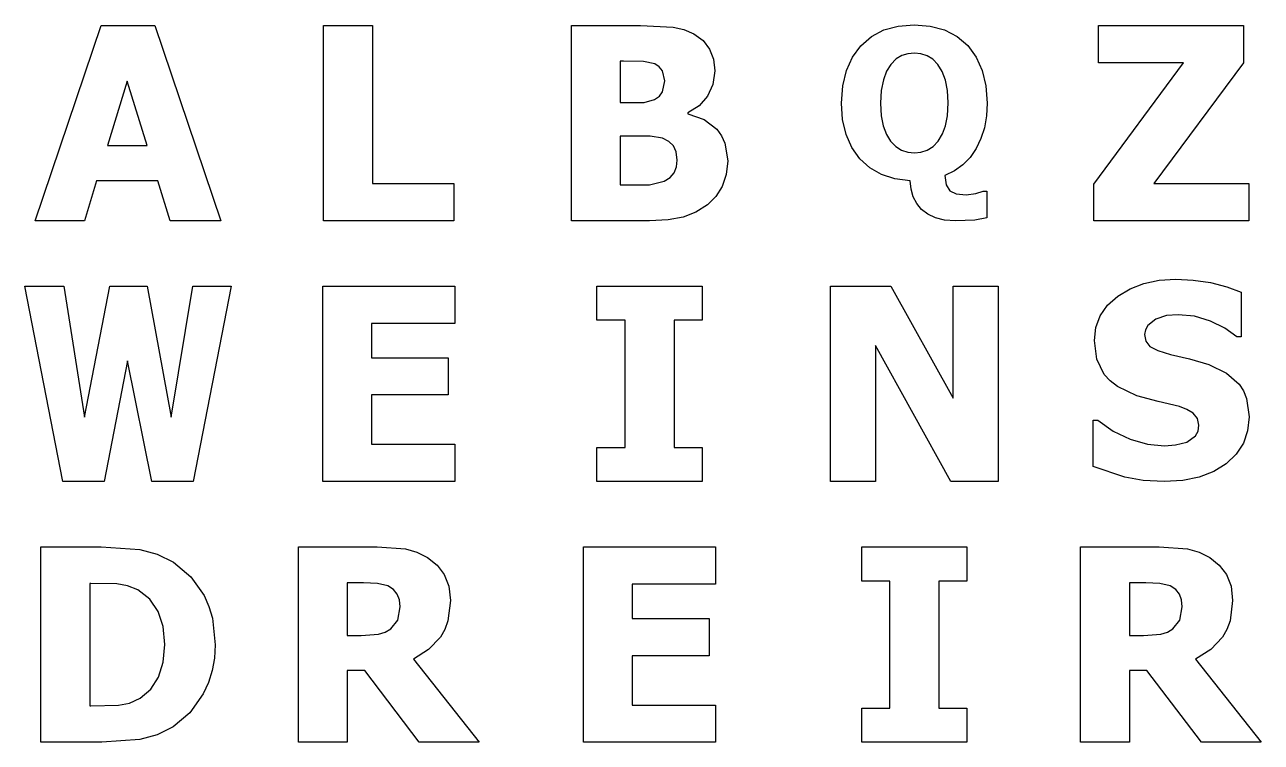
# Model space of a CAD drawing. Header units: metres. Extents: x -40 to 250, y -40 to 460.
# Drawn here: x 31.2 to 109.4, y 292.3 to 337.7 of the extents above; entities that cross this region are included whole.
import ezdxf

# ---------------------------------------------------------------- set-up
doc = ezdxf.new("R2010")
doc.units = ezdxf.units.M

msp = doc.modelspace()

# ---------------------------------------------------------------- linework, layer by layer
at = {"layer": 'A#2'}
for p, q in [((31.85249042145591, 325.2500000000002), (36.02809706257979, 337.61079182630925)), ((36.02809706257979, 337.61079182630925), (39.41507024265642, 337.61079182630925)), ((39.41507024265642, 337.61079182630925), (43.590676883780304, 325.2500000000002)), ((37.68007662835247, 334.0909961685826), (36.41826309067686, 330.01500638569627)), ((38.94189016602807, 330.01500638569627), (37.68007662835247, 334.0909961685826)), ((36.41826309067686, 330.01500638569627), (38.94189016602807, 330.01500638569627)), ((35.73754789272028, 327.7736270753514), (34.96551724137928, 325.2500000000002)), ((39.62260536398464, 327.7736270753514), (35.73754789272028, 327.7736270753514)), ((40.394636015325645, 325.2500000000002), (39.62260536398464, 327.7736270753514)), ((34.96551724137928, 325.2500000000002), (31.85249042145591, 325.2500000000002)), ((43.590676883780304, 325.2500000000002), (40.394636015325645, 325.2500000000002))]:
    msp.add_line(p, q, dxfattribs=at)
at = {"layer": 'B'}
for p, q in [((65.77809706257982, 325.2500000000002), (65.77809706257982, 337.61079182630925)), ((65.77809706257982, 337.61079182630925), (70.14463601532567, 337.61079182630925)), ((70.14463601532567, 337.61079182630925), (72.20753512132822, 337.50702426564516)), ((72.20753512132822, 337.50702426564516), (72.88721264367815, 337.3461845466158)), ((72.88721264367815, 337.3461845466158), (73.52330779054917, 337.0712005108559)), ((73.52330779054917, 337.0712005108559), (74.10336845466156, 336.6540549169862)), ((74.10336845466156, 336.6540549169862), (74.51532567049807, 336.11653895274605)), ((74.51532567049807, 336.11653895274605), (74.76125478927202, 335.4731800766286)), ((69.08205619412516, 335.344508301405), (68.86621966794381, 335.344508301405)), ((68.86621966794381, 335.344508301405), (68.86621966794381, 332.7295657726694)), ((70.33141762452107, 335.33205619412536), (69.08205619412516, 335.344508301405)), ((71.05779054916985, 335.18678160919563), (70.33141762452107, 335.33205619412536)), ((71.3390006385696, 335.0020753512135), (71.05779054916985, 335.18678160919563)), ((71.53512132822478, 334.7302043422735), (71.3390006385696, 335.0020753512135)), ((74.76125478927202, 335.4731800766286), (74.84323116219667, 334.7385057471266)), ((71.68869731800766, 334.115900383142), (71.53512132822478, 334.7302043422735)), ((71.54757343550448, 333.4019795657729), (71.68869731800766, 334.115900383142)), ((74.84323116219667, 334.7385057471266), (74.7301245210728, 333.88346104725434)), ((71.34833971902938, 333.1280332056196), (71.54757343550448, 333.4019795657729)), ((74.7301245210728, 333.88346104725434), (74.39080459770115, 333.1280332056196)), ((68.86621966794381, 332.7295657726694), (69.25638569604087, 332.7295657726694)), ((69.25638569604087, 332.7295657726694), (70.37292464878672, 332.7461685823757)), ((70.37292464878672, 332.7461685823757), (71.03288633461047, 332.92049808429135)), ((71.03288633461047, 332.92049808429135), (71.34833971902938, 333.1280332056196)), ((73.85225095785441, 332.51580459770133), (73.14144316730523, 332.09035759897847)), ((74.39080459770115, 333.1280332056196), (73.85225095785441, 332.51580459770133)), ((73.14144316730523, 332.09035759897847), (73.14144316730523, 332.02394636015345)), ((73.14144316730523, 332.02394636015345), (74.1728927203065, 331.65764687100915)), ((74.1728927203065, 331.65764687100915), (74.97605363984674, 331.04022988505767)), ((74.97605363984674, 331.04022988505767), (75.27749840357599, 330.6363146551726)), ((69.4390166028097, 330.61270753512156), (68.86621966794381, 330.61270753512156)), ((68.86621966794381, 330.61270753512156), (68.86621966794381, 327.5162835249044)), ((70.76309067688378, 330.60025542784183), (69.4390166028097, 330.61270753512156)), ((71.53927203065133, 330.4798850574715), (70.76309067688378, 330.60025542784183)), ((71.94604086845466, 330.2744252873565), (71.53927203065133, 330.4798850574715)), ((72.23659003831418, 329.99010217113687), (71.94604086845466, 330.2744252873565)), ((75.27749840357599, 330.6363146551726), (75.49281609195401, 330.1675446998725)), ((75.49281609195401, 330.1675446998725), (75.66507024265644, 329.035440613027)), ((72.41091954022988, 329.6040868454663), (72.23659003831418, 329.99010217113687)), ((72.46902937420178, 329.0935504469989), (72.41091954022988, 329.6040868454663)), ((72.27394636015325, 328.292464878672), (72.42025862068965, 328.6691411238827)), ((72.42025862068965, 328.6691411238827), (72.46902937420178, 329.0935504469989)), ((75.66507024265644, 329.035440613027), (75.57790549169859, 328.17001915708835)), ((71.65549169859514, 327.75702426564516), (72.02179118773947, 327.9821998722863)), ((72.02179118773947, 327.9821998722863), (72.27394636015325, 328.292464878672)), ((75.57790549169859, 328.17001915708835), (75.31641123882503, 327.41666666666686)), ((68.86621966794381, 327.5162835249044), (69.03224776500639, 327.5162835249044)), ((69.03224776500639, 327.5162835249044), (70.70913154533844, 327.5328863346107)), ((70.70913154533844, 327.5328863346107), (71.65549169859514, 327.75702426564516)), ((75.31641123882503, 327.41666666666686), (74.90756704980842, 326.7795338441892)), ((74.37835249042145, 326.2627713920819), (73.64679118773945, 325.79374201788016)), ((74.90756704980842, 326.7795338441892), (74.37835249042145, 326.2627713920819)), ((72.84674329501915, 325.4824393358878), (71.89934546615581, 325.30810983397214)), ((73.64679118773945, 325.79374201788016), (72.84674329501915, 325.4824393358878)), ((70.7257343550447, 325.2500000000002), (65.77809706257982, 325.2500000000002)), ((71.89934546615581, 325.30810983397214), (70.7257343550447, 325.2500000000002))]:
    msp.add_line(p, q, dxfattribs=at)
at = {"layer": 'D#1'}
for p, q in [((32.201149425287305, 292.2500000000002), (32.201149425287305, 304.61079182630925)), ((32.201149425287305, 304.61079182630925), (36.0363984674329, 304.61079182630925)), ((36.0363984674329, 304.61079182630925), (38.47701149425282, 304.4447637292467)), ((38.47701149425282, 304.4447637292467), (39.5790229885057, 304.16044061302705)), ((39.5790229885057, 304.16044061302705), (40.61047254150697, 303.6395274584932)), ((40.61047254150697, 303.6395274584932), (41.70210727969343, 302.7232598978291)), ((35.36398467432945, 302.3030012771394), (35.305874840357546, 302.3030012771394)), ((35.305874840357546, 302.3030012771394), (35.305874840357546, 294.5660919540232)), ((37.020114942528686, 302.2697956577269), (35.36398467432945, 302.3030012771394)), ((37.69771711366534, 302.1577266922097), (37.020114942528686, 302.2697956577269)), ((38.34418901660276, 301.88793103448296), (37.69771711366534, 302.1577266922097)), ((41.70210727969343, 302.7232598978291), (42.536398467432896, 301.535121328225)), ((39.102729885057414, 301.303719667944), (38.34418901660276, 301.88793103448296)), ((39.63505747126432, 300.53065134099637), (39.102729885057414, 301.303719667944)), ((42.536398467432896, 301.535121328225), (42.845106960408636, 300.84376995530033)), ((39.94947318007657, 299.5749521072799), (39.63505747126432, 300.53065134099637)), ((42.845106960408636, 300.84376995530033), (43.06561302681987, 300.09378991060044)), ((43.06561302681987, 300.09378991060044), (43.24201787994886, 298.41794380587504)), ((40.05427841634733, 298.44284802043444), (39.94947318007657, 299.5749521072799)), ((39.954661558109784, 297.3159323116222), (40.05427841634733, 298.44284802043444)), ((43.24201787994886, 298.41794380587504), (43.19480363984669, 297.57716714559405)), ((39.65581098339714, 296.37579821200535), (39.954661558109784, 297.3159323116222)), ((43.19480363984669, 297.57716714559405), (43.053160919540176, 296.781529374202)), ((43.053160919540176, 296.781529374202), (42.817089719029326, 296.0310304916988)), ((39.16602809706253, 295.62037037037055), (39.65581098339714, 296.37579821200535)), ((42.817089719029326, 296.0310304916988), (42.48659003831413, 295.3256704980845)), ((37.82846424010212, 294.73315772669247), (38.49361430395908, 295.0475734355047)), ((38.49361430395908, 295.0475734355047), (39.16602809706253, 295.62037037037055)), ((42.48659003831413, 295.3256704980845), (41.63154533844183, 294.1188537675609)), ((35.305874840357546, 294.5660919540232), (35.36398467432945, 294.5660919540232)), ((35.36398467432945, 294.5660919540232), (37.12803320561936, 294.6034482758623)), ((37.12803320561936, 294.6034482758623), (37.82846424010212, 294.73315772669247)), ((41.63154533844183, 294.1188537675609), (40.57726692209445, 293.22956577266945)), ((39.57175925925921, 292.71799169859537), (38.481162196679385, 292.4284802043425)), ((40.57726692209445, 293.22956577266945), (39.57175925925921, 292.71799169859537)), ((36.06960408684541, 292.2500000000002), (32.201149425287305, 292.2500000000002)), ((38.481162196679385, 292.4284802043425), (36.06960408684541, 292.2500000000002))]:
    msp.add_line(p, q, dxfattribs=at)
at = {"layer": 'E#5'}
for p, q in [((50.041826309067716, 308.75000000000017), (50.041826309067716, 321.1107918263092)), ((50.041826309067716, 321.1107918263092), (58.401340996168614, 321.1107918263092)), ((58.401340996168614, 321.1107918263092), (58.401340996168614, 318.7531928480206)), ((58.401340996168614, 318.7531928480206), (53.12994891443171, 318.7531928480206)), ((53.12994891443171, 318.7531928480206), (53.12994891443171, 316.586526181354)), ((53.12994891443171, 316.586526181354), (57.98627075351216, 316.586526181354)), ((57.98627075351216, 316.586526181354), (57.98627075351216, 314.22892720306527)), ((57.98627075351216, 314.22892720306527), (53.12994891443171, 314.22892720306527)), ((53.12994891443171, 314.22892720306527), (53.12994891443171, 311.1075989782888)), ((53.12994891443171, 311.1075989782888), (58.401340996168614, 311.1075989782888)), ((58.401340996168614, 311.1075989782888), (58.401340996168614, 308.75000000000017)), ((58.401340996168614, 308.75000000000017), (50.041826309067716, 308.75000000000017))]:
    msp.add_line(p, q, dxfattribs=at)
at = {"layer": 'E#8'}
for p, q in [((66.54182630906766, 292.2500000000002), (66.54182630906766, 304.61079182630925)), ((66.54182630906766, 304.61079182630925), (74.90134099616856, 304.61079182630925)), ((74.90134099616856, 304.61079182630925), (74.90134099616856, 302.25319284802066)), ((74.90134099616856, 302.25319284802066), (69.62994891443165, 302.25319284802066)), ((69.62994891443165, 302.25319284802066), (69.62994891443165, 300.08652618135403)), ((69.62994891443165, 300.08652618135403), (74.4862707535121, 300.08652618135403)), ((74.4862707535121, 300.08652618135403), (74.4862707535121, 297.7289272030653)), ((74.4862707535121, 297.7289272030653), (69.62994891443165, 297.7289272030653)), ((69.62994891443165, 297.7289272030653), (69.62994891443165, 294.6075989782889)), ((69.62994891443165, 294.6075989782889), (74.90134099616856, 294.6075989782889)), ((74.90134099616856, 294.6075989782889), (74.90134099616856, 292.2500000000002)), ((74.90134099616856, 292.2500000000002), (66.54182630906766, 292.2500000000002))]:
    msp.add_line(p, q, dxfattribs=at)
at = {"layer": 'I#4'}
for p, q in [((67.39272030651337, 318.95242656449574), (67.39272030651337, 321.1107918263092)), ((67.39272030651337, 321.1107918263092), (74.05044699872282, 321.1107918263092)), ((74.05044699872282, 321.1107918263092), (74.05044699872282, 318.95242656449574)), ((69.16922094508297, 318.95242656449574), (67.39272030651337, 318.95242656449574)), ((69.16922094508297, 310.9083652618137), (69.16922094508297, 318.95242656449574)), ((74.05044699872282, 318.95242656449574), (72.27394636015323, 318.95242656449574)), ((72.27394636015323, 318.95242656449574), (72.27394636015323, 310.9083652618137)), ((67.39272030651337, 308.75000000000017), (67.39272030651337, 310.9083652618137)), ((67.39272030651337, 310.9083652618137), (69.16922094508297, 310.9083652618137)), ((72.27394636015323, 310.9083652618137), (74.05044699872282, 310.9083652618137)), ((74.05044699872282, 310.9083652618137), (74.05044699872282, 308.75000000000017)), ((74.05044699872282, 308.75000000000017), (67.39272030651337, 308.75000000000017))]:
    msp.add_line(p, q, dxfattribs=at)
at = {"layer": 'I#6'}
for p, q in [((84.14272030651344, 302.4524265644958), (84.14272030651344, 304.61079182630925)), ((84.14272030651344, 304.61079182630925), (90.80044699872289, 304.61079182630925)), ((90.80044699872289, 304.61079182630925), (90.80044699872289, 302.4524265644958)), ((85.91922094508304, 302.4524265644958), (84.14272030651344, 302.4524265644958)), ((85.91922094508304, 294.40836526181374), (85.91922094508304, 302.4524265644958)), ((90.80044699872289, 302.4524265644958), (89.0239463601533, 302.4524265644958)), ((89.0239463601533, 302.4524265644958), (89.0239463601533, 294.40836526181374)), ((84.14272030651344, 292.2500000000002), (84.14272030651344, 294.40836526181374)), ((84.14272030651344, 294.40836526181374), (85.91922094508304, 294.40836526181374)), ((89.0239463601533, 294.40836526181374), (90.80044699872289, 294.40836526181374)), ((90.80044699872289, 294.40836526181374), (90.80044699872289, 292.2500000000002)), ((90.80044699872289, 292.2500000000002), (84.14272030651344, 292.2500000000002))]:
    msp.add_line(p, q, dxfattribs=at)
at = {"layer": 'L#2'}
for p, q in [((50.09578544061304, 325.2500000000002), (50.09578544061304, 337.61079182630925)), ((50.09578544061304, 337.61079182630925), (53.200510855683284, 337.61079182630925)), ((53.200510855683284, 337.61079182630925), (53.200510855683284, 327.6075989782888)), ((53.200510855683284, 327.6075989782888), (58.347381864623266, 327.6075989782888)), ((58.347381864623266, 327.6075989782888), (58.347381864623266, 325.2500000000002)), ((58.347381864623266, 325.2500000000002), (50.09578544061304, 325.2500000000002))]:
    msp.add_line(p, q, dxfattribs=at)
at = {"layer": 'N#4'}
for p, q in [((82.17528735632186, 308.75000000000017), (82.17528735632186, 321.1107918263092)), ((82.17528735632186, 321.1107918263092), (85.98563218390805, 321.1107918263092)), ((85.98563218390805, 321.1107918263092), (89.92879948914434, 314.0296934865902)), ((89.92879948914434, 314.0296934865902), (89.92879948914434, 321.1107918263092)), ((89.92879948914434, 321.1107918263092), (92.76787994891444, 321.1107918263092)), ((92.76787994891444, 321.1107918263092), (92.76787994891444, 308.75000000000017)), ((89.77937420178802, 308.75000000000017), (85.01436781609196, 317.36685823754806)), ((85.01436781609196, 317.36685823754806), (85.01436781609196, 308.75000000000017)), ((85.01436781609196, 308.75000000000017), (82.17528735632186, 308.75000000000017)), ((92.76787994891444, 308.75000000000017), (89.77937420178802, 308.75000000000017))]:
    msp.add_line(p, q, dxfattribs=at)
at = {"layer": 'Q'}
for p, q in [((84.76125478927207, 336.9084849936145), (85.54789272030655, 337.32455300127737)), ((85.54789272030655, 337.32455300127737), (86.45027139208177, 337.57419380587504)), ((86.45027139208177, 337.57419380587504), (87.46839080459773, 337.6574074074076)), ((87.46839080459773, 337.6574074074076), (88.48411558109838, 337.57459291187763)), ((88.48411558109838, 337.57459291187763), (89.38569604086848, 337.32614942528755)), ((89.38569604086848, 337.32614942528755), (90.1731321839081, 336.9120769476375)), ((84.09035759897833, 336.32598978288655), (84.76125478927207, 336.9084849936145)), ((90.1731321839081, 336.9120769476375), (90.84642401021715, 336.33237547892736)), ((83.17081736909327, 334.7543103448278), (83.55395913154538, 335.60021551724157)), ((83.55395913154538, 335.60021551724157), (84.09035759897833, 336.32598978288655)), ((86.67656449553006, 335.7065772669223), (86.32535121328227, 335.4886653895277)), ((87.05491698595151, 335.8239144316733), (86.67656449553006, 335.7065772669223)), ((87.47477650063861, 335.86302681992356), (87.05491698595151, 335.8239144316733)), ((87.88266283524908, 335.8207215836528), (87.47477650063861, 335.86302681992356)), ((88.2761813537676, 335.69380587484056), (87.88266283524908, 335.8207215836528)), ((88.64256066411244, 335.4695083014051), (88.2761813537676, 335.69380587484056)), ((90.84642401021715, 336.33237547892736), (91.38561621966798, 335.60859674329527)), ((91.38561621966798, 335.60859674329527), (91.77075351213286, 334.7622924648789)), ((85.98690932311625, 335.14782886334626), (85.7211047254151, 334.7167943805877)), ((86.32535121328227, 335.4886653895277), (85.98690932311625, 335.14782886334626)), ((88.96902937420182, 335.1350574712646), (88.64256066411244, 335.4695083014051)), ((89.23323754789277, 334.6984355044702), (88.96902937420182, 335.1350574712646)), ((82.940932311622, 333.78827426564516), (83.17081736909327, 334.7543103448278)), ((85.51117496807156, 334.16443167305255), (85.374680715198, 333.4923371647512)), ((85.7211047254151, 334.7167943805877), (85.51117496807156, 334.16443167305255)), ((89.43837803320567, 334.15485312899125), (89.23323754789277, 334.6984355044702)), ((89.57008301404858, 333.4947318007665), (89.43837803320567, 334.15485312899125)), ((91.77075351213286, 334.7622924648789), (92.00183588761179, 333.79346264367837)), ((82.86430395913158, 332.7021072796937), (82.940932311622, 333.78827426564516)), ((85.374680715198, 333.4923371647512), (85.32918263090681, 332.7021072796937)), ((89.61398467432954, 332.70849297573454), (89.57008301404858, 333.4947318007665)), ((92.00183588761179, 333.79346264367837), (92.07886334610477, 332.7021072796937)), ((82.93674169859518, 331.6508620689657), (82.86430395913158, 332.7021072796937)), ((85.32918263090681, 332.7021072796937), (85.37228607918267, 331.9015006385698)), ((89.5724776500639, 331.89990421455957), (89.61398467432954, 332.70849297573454)), ((92.07886334610477, 332.7021072796937), (92.03516123882507, 331.8921216475098)), ((85.37228607918267, 331.9015006385698), (85.50159642401024, 331.2493614303961)), ((89.44795657726695, 331.26213282247784), (89.5724776500639, 331.89990421455957)), ((92.03516123882507, 331.8921216475098), (91.90405491698598, 331.14160280970646)), ((83.15405491698598, 330.71296296296316), (82.93674169859518, 331.6508620689657)), ((85.50159642401024, 331.2493614303961), (85.70593869731805, 330.7185504469989)), ((89.24680715197961, 330.7440932311624), (89.44795657726695, 331.26213282247784)), ((91.90405491698598, 331.14160280970646), (91.68554438058752, 330.4505507662837)), ((83.516243614304, 329.888409961686), (83.15405491698598, 330.71296296296316)), ((85.70593869731805, 330.7185504469989), (85.97413793103452, 330.28192848020456)), ((85.97413793103452, 330.28192848020456), (86.30140485312903, 329.9426883780334)), ((88.66091954022993, 329.96184546615603), (88.9754150702427, 330.2946998722863)), ((88.9754150702427, 330.2946998722863), (89.24680715197961, 330.7440932311624)), ((91.68554438058752, 330.4505507662837), (91.37962962962966, 329.81896551724157)), ((84.0233077905492, 329.1772030651343), (83.516243614304, 329.888409961686)), ((86.30140485312903, 329.9426883780334), (86.67017879948918, 329.7167943805877)), ((86.67017879948918, 329.7167943805877), (87.06609195402302, 329.5898786717754)), ((87.06609195402302, 329.5898786717754), (87.47477650063861, 329.5475734355047)), ((87.47477650063861, 329.5475734355047), (87.88984674329505, 329.59307151979584)), ((87.88984674329505, 329.59307151979584), (88.29214559386976, 329.72956577266945)), ((88.29214559386976, 329.72956577266945), (88.66091954022993, 329.96184546615603)), ((91.37962962962966, 329.81896551724157), (90.99389367816096, 329.26081577266945)), ((84.65648946360157, 328.5988984674332), (84.0233077905492, 329.1772030651343)), ((85.39703065134103, 328.1730523627077), (84.65648946360157, 328.5988984674332)), ((90.53591954022993, 328.79007024265667), (90.00570721583657, 328.4067289272033)), ((90.99389367816096, 329.26081577266945), (90.53591954022993, 328.79007024265667)), ((86.2449313537676, 327.89966475095804), (85.39703065134103, 328.1730523627077)), ((87.20019157088126, 327.7787356321841), (86.2449313537676, 327.89966475095804)), ((87.26325031928484, 327.25989782886353), (87.20019157088126, 327.7787356321841)), ((90.00570721583657, 328.4067289272033), (89.40325670498089, 328.1107918263093)), ((89.40325670498089, 328.1107918263093), (89.48706896551728, 327.52250957854426)), ((87.40134099616861, 326.77618135376775), (87.26325031928484, 327.25989782886353)), ((89.48706896551728, 327.52250957854426), (89.712962962963, 327.14974457215857)), ((89.712962962963, 327.14974457215857), (90.12244572158369, 326.95098978288655)), ((91.36685823754793, 326.9709450830142), (91.8298212005109, 327.1337803320564)), ((91.8298212005109, 327.1337803320564), (92.06609195402302, 327.1337803320564)), ((92.06609195402302, 327.1337803320564), (92.06609195402302, 325.4351851851854)), ((87.62084929757347, 326.3419540229887), (87.40134099616861, 326.77618135376775)), ((87.92816091954026, 325.97158365261834), (87.62084929757347, 326.3419540229887)), ((90.12244572158369, 326.95098978288655), (90.75702426564499, 326.8847381864625)), ((90.75702426564499, 326.8847381864625), (91.36685823754793, 326.9709450830142)), ((88.32327586206901, 325.66586845466173), (87.92816091954026, 325.97158365261834)), ((88.80619412515968, 325.4383780332058), (88.32327586206901, 325.66586845466173)), ((89.38968710089404, 325.2970945083016), (88.80619412515968, 325.4383780332058)), ((92.06609195402302, 325.4351851851854), (91.29661558109838, 325.2946998722863)), ((90.0865261813538, 325.2500000000002), (89.38968710089404, 325.2970945083016)), ((91.29661558109838, 325.2946998722863), (90.0865261813538, 325.2500000000002))]:
    msp.add_line(p, q, dxfattribs=at)
at = {"layer": 'R#3'}
for p, q in [((48.50606641123885, 292.2500000000002), (48.50606641123885, 304.61079182630925)), ((48.50606641123885, 304.61079182630925), (53.478607918263116, 304.61079182630925)), ((53.478607918263116, 304.61079182630925), (55.27171136653897, 304.4821200510858)), ((55.27171136653897, 304.4821200510858), (56.006385696040894, 304.28392401021733)), ((56.006385696040894, 304.28392401021733), (56.6829501915709, 303.946679438059)), ((56.6829501915709, 303.946679438059), (57.27857598978291, 303.4662356321841)), ((57.27857598978291, 303.4662356321841), (57.73722860791828, 302.87164750957874)), ((57.73722860791828, 302.87164750957874), (58.029853128991085, 302.1317848020436)), ((52.63186462324395, 302.3362068965519), (51.59418901660283, 302.3362068965519)), ((51.59418901660283, 302.3362068965519), (51.59418901660283, 299.0073435504472)), ((53.52011494252876, 302.3030012771394), (52.63186462324395, 302.3362068965519)), ((54.167624521072824, 302.14527458493), (53.52011494252876, 302.3030012771394)), ((54.52354725415073, 301.9242496807154), (54.167624521072824, 302.14527458493)), ((58.029853128991085, 302.1317848020436), (58.127394636015346, 301.21551724137953)), ((54.76117496807154, 301.6264367816094), (54.52354725415073, 301.9242496807154)), ((54.89503512132825, 301.2580619412518), (54.76117496807154, 301.6264367816094)), ((54.93965517241381, 300.8253512132825), (54.89503512132825, 301.2580619412518)), ((58.127394636015346, 301.21551724137953), (57.96759259259262, 299.9298371647512)), ((54.794380587484056, 299.9786079182633), (54.93965517241381, 300.8253512132825)), ((54.35025542784165, 299.42241379310366), (54.794380587484056, 299.9786079182633)), ((57.96759259259262, 299.9298371647512), (57.767840038314205, 299.38739224137953)), ((51.59418901660283, 299.0073435504472), (52.48243933588763, 299.0073435504472)), ((52.48243933588763, 299.0073435504472), (53.582375478927226, 299.08620689655197)), ((53.582375478927226, 299.08620689655197), (54.00055874840359, 299.20969029374226)), ((54.00055874840359, 299.20969029374226), (54.35025542784165, 299.42241379310366)), ((57.488186462324414, 298.91187739463624), (56.74106002554281, 298.11805555555577)), ((57.767840038314205, 299.38739224137953), (57.488186462324414, 298.91187739463624)), ((56.74106002554281, 298.11805555555577), (55.778097062579846, 297.5047892720309)), ((55.778097062579846, 297.5047892720309), (59.93710089399746, 292.2500000000002)), ((52.70657726692212, 296.7825670498087), (51.59418901660283, 296.7825670498087)), ((51.59418901660283, 296.7825670498087), (51.59418901660283, 292.2500000000002)), ((56.15166028097065, 292.2500000000002), (52.70657726692212, 296.7825670498087)), ((51.59418901660283, 292.2500000000002), (48.50606641123885, 292.2500000000002)), ((59.93710089399746, 292.2500000000002), (56.15166028097065, 292.2500000000002))]:
    msp.add_line(p, q, dxfattribs=at)
at = {"layer": 'R#4'}
for p, q in [((97.98946360153252, 292.2500000000002), (97.98946360153252, 304.61079182630925)), ((97.98946360153252, 304.61079182630925), (102.96200510855678, 304.61079182630925)), ((102.96200510855678, 304.61079182630925), (104.75510855683265, 304.4821200510858)), ((104.75510855683265, 304.4821200510858), (105.48978288633457, 304.28392401021733)), ((105.48978288633457, 304.28392401021733), (106.16634738186457, 303.946679438059)), ((106.16634738186457, 303.946679438059), (106.76197318007657, 303.4662356321841)), ((106.76197318007657, 303.4662356321841), (107.22062579821197, 302.87164750957874)), ((107.22062579821197, 302.87164750957874), (107.51325031928474, 302.1317848020436)), ((102.11526181353763, 302.3362068965519), (101.07758620689651, 302.3362068965519)), ((101.07758620689651, 302.3362068965519), (101.07758620689651, 299.0073435504472)), ((103.00351213282244, 302.3030012771394), (102.11526181353763, 302.3362068965519)), ((103.6510217113665, 302.14527458493), (103.00351213282244, 302.3030012771394)), ((104.00694444444439, 301.9242496807154), (103.6510217113665, 302.14527458493)), ((107.51325031928474, 302.1317848020436), (107.61079182630901, 301.21551724137953)), ((104.2445721583652, 301.6264367816094), (104.00694444444439, 301.9242496807154)), ((104.3784323116219, 301.2580619412518), (104.2445721583652, 301.6264367816094)), ((104.4230523627075, 300.8253512132825), (104.3784323116219, 301.2580619412518)), ((107.61079182630901, 301.21551724137953), (107.45098978288628, 299.9298371647512)), ((104.27777777777773, 299.9786079182633), (104.4230523627075, 300.8253512132825)), ((103.83365261813532, 299.42241379310366), (104.27777777777773, 299.9786079182633)), ((107.45098978288628, 299.9298371647512), (107.25123722860788, 299.38739224137953)), ((101.07758620689651, 299.0073435504472), (101.96583652618132, 299.0073435504472)), ((101.96583652618132, 299.0073435504472), (103.06577266922089, 299.08620689655197)), ((103.06577266922089, 299.08620689655197), (103.48395593869726, 299.20969029374226)), ((103.48395593869726, 299.20969029374226), (103.83365261813532, 299.42241379310366)), ((106.97158365261808, 298.91187739463624), (106.22445721583648, 298.11805555555577)), ((107.25123722860788, 299.38739224137953), (106.97158365261808, 298.91187739463624)), ((106.22445721583648, 298.11805555555577), (105.26149425287352, 297.5047892720309)), ((105.26149425287352, 297.5047892720309), (109.42049808429114, 292.2500000000002)), ((102.1899744572158, 296.7825670498087), (101.07758620689651, 296.7825670498087)), ((101.07758620689651, 296.7825670498087), (101.07758620689651, 292.2500000000002)), ((105.6350574712643, 292.2500000000002), (102.1899744572158, 296.7825670498087)), ((101.07758620689651, 292.2500000000002), (97.98946360153252, 292.2500000000002)), ((109.42049808429114, 292.2500000000002), (105.6350574712643, 292.2500000000002))]:
    msp.add_line(p, q, dxfattribs=at)
at = {"layer": 'S#2'}
for p, q in [((102.9537037037037, 321.49187819284816), (104.00798212005107, 321.5590676883782)), ((104.00798212005107, 321.5590676883782), (105.1089559386973, 321.5030332056196)), ((100.33876117496806, 320.484035759898), (101.11909323116218, 320.9543622286081)), ((101.11909323116218, 320.9543622286081), (101.99074074074073, 321.29030970625814)), ((101.99074074074073, 321.29030970625814), (102.9537037037037, 321.49187819284816)), ((105.1089559386973, 321.5030332056196), (106.2037037037037, 321.3349297573437)), ((106.2037037037037, 321.3349297573437), (107.23826628352491, 321.0713601532569)), ((107.23826628352491, 321.0713601532569), (108.15868454661558, 320.72892720306527)), ((99.69592113665388, 319.9052721902939), (100.33876117496806, 320.484035759898)), ((108.15868454661558, 320.72892720306527), (108.15868454661558, 317.90644955300144)), ((98.96124680715197, 318.50025941890186), (99.23674968071518, 319.24401340996184)), ((99.23674968071518, 319.24401340996184), (99.69592113665388, 319.9052721902939)), ((103.43518518518518, 319.25127713920836), (102.7544699872286, 319.0271392081738)), ((104.16570881226053, 319.30938697318027), (103.43518518518518, 319.25127713920836)), ((105.19819604086844, 319.2076947637294), (104.16570881226053, 319.30938697318027)), ((106.2037037037037, 318.90261813537694), (105.19819604086844, 319.2076947637294)), ((98.86941251596423, 317.6740102171138), (98.96124680715197, 318.50025941890186)), ((102.25223499361431, 318.6328224776502), (102.0934706257982, 318.35576309067704)), ((102.7544699872286, 319.0271392081738), (102.25223499361431, 318.6328224776502)), ((107.1199712643678, 318.4501915708814), (106.2037037037037, 318.90261813537694)), ((107.88473818646231, 317.90644955300144), (107.1199712643678, 318.4501915708814)), ((99.0250638569604, 316.4952107279695), (98.86941251596423, 317.6740102171138)), ((102.0934706257982, 318.35576309067704), (102.04054916985952, 318.04757343550466)), ((102.04054916985952, 318.04757343550466), (102.12460089399744, 317.62316411238845)), ((102.12460089399744, 317.62316411238845), (102.37675606641125, 317.2962962962965)), ((108.15868454661558, 317.90644955300144), (107.88473818646231, 317.90644955300144)), ((102.37675606641125, 317.2962962962965), (102.86965197956577, 317.03168901660297)), ((102.86965197956577, 317.03168901660297), (103.67592592592591, 316.79406130268217)), ((99.4920178799489, 315.53224776500656), (99.0250638569604, 316.4952107279695)), ((103.67592592592591, 316.79406130268217), (104.87547892720305, 316.5201149425289)), ((104.87547892720305, 316.5201149425289), (106.10823754789271, 316.15485312899125)), ((106.10823754789271, 316.15485312899125), (107.22996487867178, 315.6100734355046)), ((99.85416666666666, 315.12651660280983), (99.4920178799489, 315.53224776500656)), ((107.22996487867178, 315.6100734355046), (108.02171136653894, 314.9054916985953)), ((100.31800766283524, 314.7643678160921), (99.85416666666666, 315.12651660280983)), ((101.5507662835249, 314.1708173690934), (100.31800766283524, 314.7643678160921)), ((108.02171136653894, 314.9054916985953), (108.29591714559385, 314.48186063218407)), ((108.29591714559385, 314.48186063218407), (108.49177841634737, 313.995450191571)), ((102.89144316730523, 313.8055555555557), (101.5507662835249, 314.1708173690934)), ((104.24042145593869, 313.4901021711368), (102.89144316730523, 313.8055555555557)), ((108.49177841634737, 313.995450191571), (108.64846743295018, 312.8342911877396)), ((104.71152618135375, 313.3178480204344), (104.24042145593869, 313.4901021711368)), ((105.11206896551722, 313.06673052362726), (104.71152618135375, 313.3178480204344)), ((105.3860153256705, 312.73259897828876), (105.11206896551722, 313.06673052362726)), ((98.79469987228607, 309.70466155811005), (98.79469987228607, 312.64335887611765)), ((98.79469987228607, 312.64335887611765), (99.07694763729245, 312.64335887611765)), ((99.07694763729245, 312.64335887611765), (100.05443805874839, 311.9460408684548)), ((105.47733077905491, 312.31130268199246), (105.3860153256705, 312.73259897828876)), ((105.42129629629629, 311.93670178799505), (105.47733077905491, 312.31130268199246)), ((108.64846743295018, 312.8342911877396), (108.55793023627074, 311.95797413793116)), ((100.05443805874839, 311.9460408684548), (101.12739463601531, 311.43135376756084)), ((101.12739463601531, 311.43135376756084), (102.23148148148148, 311.1138250319287)), ((104.70530012771391, 311.248722860792), (105.25319284802043, 311.64303959131564)), ((105.25319284802043, 311.64303959131564), (105.42129629629629, 311.93670178799505)), ((108.55793023627074, 311.95797413793116), (108.28631864623242, 311.17193486590054)), ((102.23148148148148, 311.1138250319287), (103.30236270753511, 311.0079821200512)), ((103.30236270753511, 311.0079821200512), (104.0038314176245, 311.06609195402314)), ((104.0038314176245, 311.06609195402314), (104.70530012771391, 311.248722860792)), ((108.28631864623242, 311.17193486590054), (107.83363266283523, 310.4761733716477)), ((107.19987228607918, 309.8706896551726), (106.41201708173689, 309.38038793103465)), ((107.83363266283523, 310.4761733716477), (107.19987228607918, 309.8706896551726)), ((100.7911877394636, 309.02394636015345), (98.79469987228607, 309.70466155811005)), ((101.95234674329501, 308.8184865900385), (100.7911877394636, 309.02394636015345)), ((105.49704661558108, 309.03017241379325), (104.45496088761175, 308.8200431034484)), ((106.41201708173689, 309.38038793103465), (105.49704661558108, 309.03017241379325)), ((103.28575989782885, 308.75000000000017), (101.95234674329501, 308.8184865900385)), ((104.45496088761175, 308.8200431034484), (103.28575989782885, 308.75000000000017))]:
    msp.add_line(p, q, dxfattribs=at)
at = {"layer": 'W#4'}
for p, q in [((33.59961685823755, 308.75000000000017), (31.19220945083015, 321.1107918263092)), ((31.19220945083015, 321.1107918263092), (33.669859514687104, 321.1107918263092)), ((33.669859514687104, 321.1107918263092), (34.97892720306514, 312.8176883780334)), ((34.97892720306514, 312.8176883780334), (36.575351213282254, 321.1107918263092)), ((36.575351213282254, 321.1107918263092), (38.94444444444445, 321.1107918263092)), ((38.94444444444445, 321.1107918263092), (40.457854406130274, 312.8176883780334)), ((40.457854406130274, 312.8176883780334), (41.83716475095786, 321.1107918263092)), ((41.83716475095786, 321.1107918263092), (44.25095785440614, 321.1107918263092)), ((44.25095785440614, 321.1107918263092), (41.84355044699873, 308.75000000000017)), ((37.6992337164751, 316.39559386973195), (36.21775223499362, 308.75000000000017)), ((39.22541507024266, 308.75000000000017), (37.6992337164751, 316.39559386973195)), ((36.21775223499362, 308.75000000000017), (33.59961685823755, 308.75000000000017)), ((41.84355044699873, 308.75000000000017), (39.22541507024266, 308.75000000000017))]:
    msp.add_line(p, q, dxfattribs=at)
at = {"layer": 'Z#3'}
for p, q in [((99.11845466155805, 335.2531928480206), (99.11845466155805, 337.61079182630925)), ((99.11845466155805, 337.61079182630925), (108.29150702426558, 337.61079182630925)), ((108.29150702426558, 337.61079182630925), (108.29150702426558, 335.2531928480206)), ((98.81960408684542, 327.5660919540232), (104.50606641123875, 335.2531928480206)), ((104.50606641123875, 335.2531928480206), (99.11845466155805, 335.2531928480206)), ((108.29150702426558, 335.2531928480206), (102.61334610472535, 327.6075989782888)), ((98.81960408684542, 325.2500000000002), (98.81960408684542, 327.5660919540232)), ((102.61334610472535, 327.6075989782888), (108.62356321839074, 327.6075989782888)), ((108.62356321839074, 327.6075989782888), (108.62356321839074, 325.2500000000002)), ((108.62356321839074, 325.2500000000002), (98.81960408684542, 325.2500000000002))]:
    msp.add_line(p, q, dxfattribs=at)

doc.saveas('drawing.dxf')
